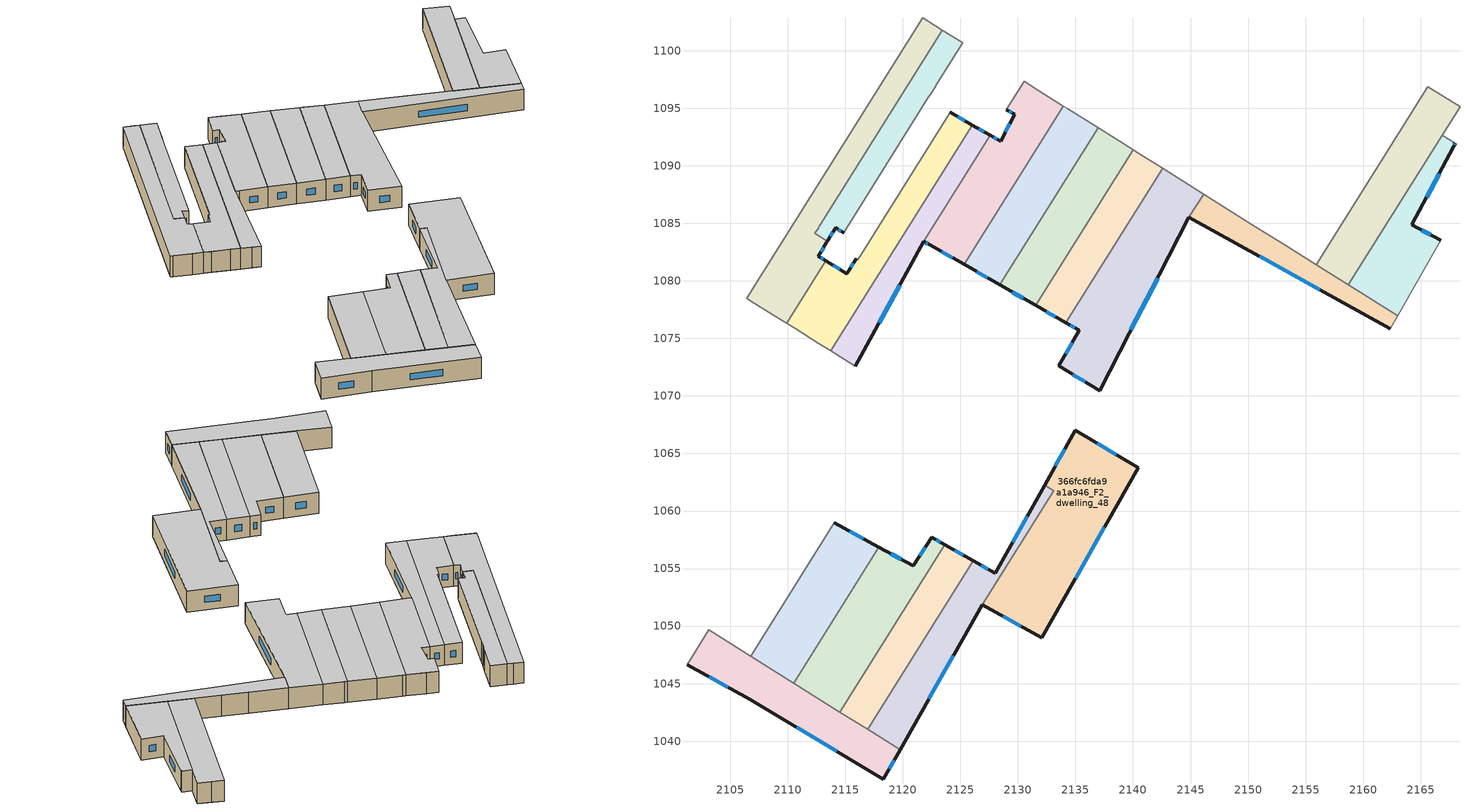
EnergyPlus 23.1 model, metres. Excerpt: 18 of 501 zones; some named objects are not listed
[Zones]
366fc6fda9a1a946_F2_dwelling_24
 floor to 366fc6fda9a1a946_F1_dwelling_24 (EU_floor_Construction): 2168.01,1091.97 2167.9,1091.76 2167.87,1091.71 2164.23,1084.88 2166.74,1083.54 2163.01,1076.96 2158.71,1079.65 2166.86,1092.64 z6
 wall outside (EU_wall_Construction): 2166.74,1083.54 2164.23,1084.88 2167.87,1091.71 2167.9,1091.76 2168.01,1091.97 z6:9
 wall to 366fc6fda9a1a946_F2_dwelling_12 (EU_wall_Construction): 2168.01,1091.97 2166.86,1092.64 z6:9
 wall adiabatic (EU_wall_Construction): 2163.01,1076.96 2166.74,1083.54 z6:9
 wall to 366fc6fda9a1a946_F2_dwelling_36 (EU_wall_Construction): 2158.71,1079.65 2163.01,1076.96 z6:9
 wall to 366fc6fda9a1a946_F2_dwelling_25 (EU_wall_Construction): 2166.86,1092.64 2158.71,1079.65 z6:9
 window (EU_Window_Construction): 2167.94,1091.83 2167.97,1091.9 / 2165.51,1087.27 2166.6,1089.31 / 2165.86,1084.01 2165.12,1084.41 z7.05:7.95
 ceiling to 366fc6fda9a1a946_F3_dwelling_24 (EU_floor_Construction): 2163.01,1076.96 2166.74,1083.54 2164.23,1084.88 2167.87,1091.71 2167.9,1091.76 2168.01,1091.97 2166.86,1092.64 2158.71,1079.65 z9
366fc6fda9a1a946_F2_dwelling_25
 floor to 366fc6fda9a1a946_F1_dwelling_25 (EU_floor_Construction): 2168.42,1095.12 2158.71,1079.65 2155.91,1081.41 2165.61,1096.88 z6
 wall to 366fc6fda9a1a946_F2_dwelling_26 (EU_wall_Construction): 2165.61,1096.88 2155.91,1081.41 z6:9
 wall to 366fc6fda9a1a946_F2_dwelling_12 (EU_wall_Construction): 2166.86,1092.64 2168.42,1095.12 2166.97,1096.03 z6:9
 wall to 366fc6fda9a1a946_F2_dwelling_36 (EU_wall_Construction): 2155.91,1081.41 2158.71,1079.65 z6:9
 wall to 366fc6fda9a1a946_F2_dwelling_13 (EU_wall_Construction): 2166.97,1096.03 2165.61,1096.88 z6:9
 ceiling to 366fc6fda9a1a946_F3_dwelling_25 (EU_floor_Construction): 2158.71,1079.65 2168.42,1095.12 2165.61,1096.88 2155.91,1081.41 z9
366fc6fda9a1a946_F2_dwelling_36
 floor to 366fc6fda9a1a946_F1_dwelling_36 (EU_floor_Construction): 2163.01,1076.96 2162.36,1075.83 2144.86,1085.53 2146.13,1087.54 z6
 wall outside (EU_wall_Construction): 2144.86,1085.53 2162.36,1075.83 z6:9
 wall to 366fc6fda9a1a946_F2_dwelling_37 (EU_wall_Construction): 2146.13,1087.54 2144.86,1085.53 z6:9
 wall adiabatic (EU_wall_Construction): 2162.36,1075.83 2163.01,1076.96 z6:9
 wall to 366fc6fda9a1a946_F2_dwelling_26 (EU_wall_Construction): 2155.9,1081.41 2153.1,1083.18 z6:9
 wall to 366fc6fda9a1a946_F2_dwelling_27 (EU_wall_Construction): 2153.1,1083.18 2150.29,1084.94 z6:9
 wall to 366fc6fda9a1a946_F2_dwelling_28 (EU_wall_Construction): 2150.29,1084.94 2146.13,1087.54 z6:9
 window (EU_Window_Construction): 2151,1082.12 2156.23,1079.23 z7.05:7.95
 ceiling to 366fc6fda9a1a946_F3_dwelling_36 (EU_floor_Construction): 2162.36,1075.83 2163.01,1076.96 2146.13,1087.54 2144.86,1085.53 z9
366fc6fda9a1a946_F2_dwelling_37
 floor to 366fc6fda9a1a946_F1_dwelling_37 (EU_floor_Construction): 2146.13,1087.54 2144.86,1085.53 2137.1,1070.47 2133.54,1072.61 2135.34,1075.69 2134.15,1076.36 2142.57,1089.78 z6
 wall outside (EU_wall_Construction): 2134.15,1076.36 2135.34,1075.69 2133.54,1072.61 2137.1,1070.47 2144.86,1085.53 z6:9
 wall to 366fc6fda9a1a946_F2_dwelling_38 (EU_wall_Construction): 2142.57,1089.78 2134.15,1076.36 z6:9
 wall to 366fc6fda9a1a946_F2_dwelling_29 (EU_wall_Construction): 2146.13,1087.54 2142.57,1089.78 z6:9
 window (EU_Window_Construction): 2134.7,1074.61 2134.17,1073.69 / 2134.57,1076.13 2134.92,1075.92 / 2139.83,1075.75 2142.14,1080.25 / 2134.79,1071.86 2135.85,1071.22 z7.05:7.95
 ceiling to 366fc6fda9a1a946_F3_dwelling_37 (EU_floor_Construction): 2137.1,1070.47 2144.86,1085.53 2146.13,1087.54 2142.57,1089.78 2134.15,1076.36 2135.34,1075.69 2133.54,1072.61 z9
366fc6fda9a1a946_F2_dwelling_38
 floor to 366fc6fda9a1a946_F1_dwelling_38 (EU_floor_Construction): 2142.57,1089.78 2134.15,1076.36 2131.55,1077.86 2140.02,1091.38 z6
 wall outside (EU_wall_Construction): 2131.55,1077.86 2134.15,1076.36 z6:9
 wall to 366fc6fda9a1a946_F2_dwelling_39 (EU_wall_Construction): 2140.02,1091.38 2131.55,1077.86 z6:9
 wall to 366fc6fda9a1a946_F2_dwelling_29 (EU_wall_Construction): 2142.57,1089.78 2140.33,1091.18 z6:9
 wall to 366fc6fda9a1a946_F2_dwelling_30 (EU_wall_Construction): 2140.33,1091.18 2140.02,1091.37 z6:9
 window (EU_Window_Construction): 2132.46,1077.33 2133.24,1076.89 z7.05:7.95
 ceiling to 366fc6fda9a1a946_F3_dwelling_38 (EU_floor_Construction): 2134.15,1076.36 2142.57,1089.78 2140.02,1091.38 2131.55,1077.86 z9
366fc6fda9a1a946_F2_dwelling_39
 floor to 366fc6fda9a1a946_F1_dwelling_39 (EU_floor_Construction): 2140.02,1091.38 2131.55,1077.86 2128.43,1079.65 2136.98,1093.29 z6
 wall outside (EU_wall_Construction): 2128.43,1079.65 2131.55,1077.86 z6:9
 wall to 366fc6fda9a1a946_F2_dwelling_40 (EU_wall_Construction): 2136.98,1093.29 2128.43,1079.65 z6:9
 wall to 366fc6fda9a1a946_F2_dwelling_30 (EU_wall_Construction): 2140.02,1091.37 2136.98,1093.29 z6:9
 window (EU_Window_Construction): 2129.52,1079.02 2130.45,1078.49 z7.05:7.95
 ceiling to 366fc6fda9a1a946_F3_dwelling_39 (EU_floor_Construction): 2131.55,1077.86 2140.02,1091.38 2136.98,1093.29 2128.43,1079.65 z9
366fc6fda9a1a946_F2_dwelling_40
 floor to 366fc6fda9a1a946_F1_dwelling_40 (EU_floor_Construction): 2136.98,1093.29 2128.43,1079.65 2125.33,1081.42 2133.96,1095.18 z6
 wall outside (EU_wall_Construction): 2125.33,1081.42 2128.43,1079.65 z6:9
 wall to 366fc6fda9a1a946_F2_dwelling_41 (EU_wall_Construction): 2133.96,1095.18 2125.33,1081.42 z6:9
 wall to 366fc6fda9a1a946_F2_dwelling_30 (EU_wall_Construction): 2136.98,1093.29 2134.34,1094.94 z6:9
 wall to 366fc6fda9a1a946_F2_dwelling_31 (EU_wall_Construction): 2134.34,1094.94 2133.96,1095.18 z6:9
 window (EU_Window_Construction): 2126.42,1080.8 2127.34,1080.27 z7.05:7.95
 ceiling to 366fc6fda9a1a946_F3_dwelling_40 (EU_floor_Construction): 2128.43,1079.65 2136.98,1093.29 2133.96,1095.18 2125.33,1081.42 z9
366fc6fda9a1a946_F2_dwelling_41
 floor to 366fc6fda9a1a946_F1_dwelling_41 (EU_floor_Construction): 2133.96,1095.18 2125.33,1081.42 2122.35,1083.14 2121.83,1083.44 2127.6,1092.64 2128.5,1092.13 2129.71,1094.5 2129,1094.87 2130.54,1097.33 z6
 wall outside (EU_wall_Construction): 2121.83,1083.44 2122.35,1083.14 2125.33,1081.42 / 2129,1094.87 2129.71,1094.5 2128.5,1092.13 2127.6,1092.64 z6:9
 wall to 366fc6fda9a1a946_F2_dwelling_42 (EU_wall_Construction): 2127.6,1092.64 2121.83,1083.44 z6:9
 wall to 366fc6fda9a1a946_F2_dwelling_33 (EU_wall_Construction): 2130.54,1097.33 2129,1094.87 z6:9
 wall to 366fc6fda9a1a946_F2_dwelling_31 (EU_wall_Construction): 2133.96,1095.18 2131.81,1096.53 z6:9
 wall to 366fc6fda9a1a946_F2_dwelling_32 (EU_wall_Construction): 2131.81,1096.53 2130.54,1097.33 z6:9
 window (EU_Window_Construction): 2122.01,1083.33 2122.16,1083.24 / 2128.18,1092.31 2127.91,1092.46 / 2129.28,1093.66 2128.92,1092.96 / 2129.25,1094.74 2129.46,1094.63 / 2123.39,1082.54 2124.28,1082.02 z7.05:7.95
 ceiling to 366fc6fda9a1a946_F3_dwelling_41 (EU_floor_Construction): 2125.33,1081.42 2133.96,1095.18 2130.54,1097.33 2129,1094.87 2129.71,1094.5 2128.5,1092.13 2127.6,1092.64 2121.83,1083.44 2122.35,1083.14 z9
366fc6fda9a1a946_F2_dwelling_42
 floor to 366fc6fda9a1a946_F1_dwelling_42 (EU_floor_Construction): 2127.6,1092.64 2121.83,1083.44 2115.88,1072.56 2113.72,1073.92 2126.03,1093.54 z6
 wall outside (EU_wall_Construction): 2115.88,1072.56 2121.83,1083.44 / 2127.6,1092.64 2126.03,1093.54 z6:9
 wall to 366fc6fda9a1a946_F2_dwelling_43 (EU_wall_Construction): 2126.03,1093.54 2113.72,1073.92 z6:9
 wall to 366fc6fda9a1a946_F2_dwelling_55 (EU_wall_Construction): 2113.72,1073.92 2114.9,1073.18 z6:9
 wall to 366fc6fda9a1a946_F2_dwelling_54 (EU_wall_Construction): 2114.9,1073.18 2115.88,1072.56 z6:9
 window (EU_Window_Construction): 2117.97,1076.38 2119.74,1079.62 / 2127.05,1092.95 2126.58,1093.22 z7.05:7.95
 ceiling to 366fc6fda9a1a946_F3_dwelling_42 (EU_floor_Construction): 2115.88,1072.56 2121.83,1083.44 2127.6,1092.64 2126.03,1093.54 2113.72,1073.92 z9
366fc6fda9a1a946_F2_dwelling_43
 floor to 366fc6fda9a1a946_F1_dwelling_43 (EU_floor_Construction): 2126.03,1093.54 2113.72,1073.92 2109.91,1076.31 2113.32,1081.74 2115.15,1080.63 2115.22,1080.75 2115.94,1081.93 2116.1,1081.84 2124.12,1094.63 z6
 wall outside (EU_wall_Construction): 2126.03,1093.54 2124.12,1094.63 / 2115.94,1081.93 2115.22,1080.75 2115.15,1080.63 2113.32,1081.74 z6:9
 wall to 366fc6fda9a1a946_F2_dwelling_44 (EU_wall_Construction): 2124.12,1094.63 2116.26,1082.09 2116.22,1082.03 2116.1,1081.84 2115.94,1081.93 z6:9
 wall to 366fc6fda9a1a946_F2_dwelling_46 (EU_wall_Construction): 2113.32,1081.74 2109.91,1076.31 z6:9
 wall to 366fc6fda9a1a946_F2_dwelling_56 (EU_wall_Construction): 2110.68,1075.83 2112.64,1074.6 z6:9
 wall to 366fc6fda9a1a946_F2_dwelling_55 (EU_wall_Construction): 2112.64,1074.6 2113.72,1073.92 z6:9
 wall to 366fc6fda9a1a946_F2_dwelling_57 (EU_wall_Construction): 2109.91,1076.31 2110.68,1075.83 z6:9
 window (EU_Window_Construction): 2125.36,1093.92 2124.79,1094.25 / 2114.51,1081.02 2113.96,1081.35 / 2115.69,1081.52 2115.48,1081.17 z7.05:7.95
 ceiling to 366fc6fda9a1a946_F3_dwelling_43 (EU_floor_Construction): 2113.72,1073.92 2126.03,1093.54 2124.12,1094.63 2116.1,1081.84 2115.94,1081.93 2115.22,1080.75 2115.15,1080.63 2113.32,1081.74 2109.91,1076.31 z9
366fc6fda9a1a946_F2_dwelling_45
 floor to 366fc6fda9a1a946_F1_dwelling_45 (EU_floor_Construction): 2125.2,1100.67 2122.86,1096.95 2122.84,1096.92 2114.85,1084.18 2114.16,1084.61 2113.45,1083.45 2112.36,1084.12 2112.68,1084.63 2112.74,1084.73 2112.83,1084.88 2123.43,1101.78 z6
 wall outside (EU_wall_Construction): 2113.45,1083.45 2114.16,1084.61 2114.85,1084.18 z6:9
 wall to 366fc6fda9a1a946_F2_dwelling_46 (EU_wall_Construction): 2123.43,1101.78 2112.83,1084.88 2112.74,1084.73 2112.68,1084.63 2112.36,1084.12 2113.45,1083.45 z6:9
 wall to 366fc6fda9a1a946_F2_dwelling_33 (EU_wall_Construction): 2123.43,1097.86 2125.2,1100.67 z6:9
 wall to 366fc6fda9a1a946_F2_dwelling_44 (EU_wall_Construction): 2114.85,1084.18 2122.23,1095.94 2122.37,1096.16 2122.84,1096.92 2122.86,1096.95 / 2122.87,1096.96 2123.43,1097.85 z6:9
 wall to 366fc6fda9a1a946_F2_dwelling_34 (EU_wall_Construction): 2125.2,1100.67 2123.43,1101.78 z6:9
 window (EU_Window_Construction): 2114.4,1084.46 2114.61,1084.33 / 2113.7,1083.86 2113.91,1084.2 z7.05:7.95
 ceiling to 366fc6fda9a1a946_F3_dwelling_45 (EU_floor_Construction): 2114.85,1084.18 2122.84,1096.92 2122.86,1096.95 2125.2,1100.67 2123.43,1101.78 2112.83,1084.88 2112.74,1084.73 2112.68,1084.63 2112.36,1084.12 2113.45,1083.45 2114.16,1084.61 z9
366fc6fda9a1a946_F2_dwelling_46
 floor to 366fc6fda9a1a946_F1_dwelling_46 (EU_floor_Construction): 2123.43,1101.78 2112.36,1084.12 2113.45,1083.45 2113.36,1083.3 2112.66,1082.15 2113.32,1081.74 2109.91,1076.31 2106.45,1078.48 2121.74,1102.85 z6
 wall outside (EU_wall_Construction): 2113.32,1081.74 2112.66,1082.15 2113.36,1083.3 2113.45,1083.45 z6:9
 wall to 366fc6fda9a1a946_F2_dwelling_47 (EU_wall_Construction): 2121.74,1102.85 2106.45,1078.48 z6:9
 wall to 366fc6fda9a1a946_F2_dwelling_58 (EU_wall_Construction): 2106.76,1078.29 2108.72,1077.06 z6:9
 wall to 366fc6fda9a1a946_F2_dwelling_35 (EU_wall_Construction): 2122.81,1102.17 2121.74,1102.85 z6:9
 wall to 366fc6fda9a1a946_F2_dwelling_57 (EU_wall_Construction): 2108.72,1077.06 2109.91,1076.31 z6:9
 wall to 366fc6fda9a1a946_F2_dwelling_59 (EU_wall_Construction): 2106.45,1078.48 2106.76,1078.29 z6:9
 wall to 366fc6fda9a1a946_F2_dwelling_34 (EU_wall_Construction): 2123.43,1101.78 2122.81,1102.17 z6:9
 window (EU_Window_Construction): 2112.9,1082.55 2113.11,1082.89 / 2113.09,1081.88 2112.89,1082 z7.05:7.95
 ceiling to 366fc6fda9a1a946_F3_dwelling_46 (EU_floor_Construction): 2113.32,1081.74 2112.66,1082.15 2113.36,1083.3 2113.45,1083.45 2112.36,1084.12 2123.43,1101.78 2121.74,1102.85 2106.45,1078.48 2109.91,1076.31 z9
366fc6fda9a1a946_F2_dwelling_48
 floor to 366fc6fda9a1a946_F1_dwelling_48 (EU_floor_Construction): 2140.47,1063.77 2132.06,1049 2126.91,1051.87 2133.11,1061.76 2132.33,1062.25 2134.98,1067.02 z6
 wall outside (EU_wall_Construction): 2126.91,1051.87 2132.06,1049 2140.47,1063.77 2134.98,1067.02 2132.33,1062.25 z6:9
 wall to 366fc6fda9a1a946_F2_dwelling_49 (EU_wall_Construction): 2132.33,1062.25 2133.11,1061.76 2126.91,1051.87 z6:9
 window (EU_Window_Construction): 2128.71,1050.86 2130.25,1050 / 2134.05,1065.34 2133.26,1063.92 / 2138.55,1064.91 2136.91,1065.88 / 2135.01,1054.18 2137.52,1058.59 z7.05:7.95
 ceiling to 366fc6fda9a1a946_F3_dwelling_48 (EU_floor_Construction): 2132.06,1049 2140.47,1063.77 2134.98,1067.02 2132.33,1062.25 2133.11,1061.76 2126.91,1051.87 z9
366fc6fda9a1a946_F2_dwelling_49
 floor to 366fc6fda9a1a946_F1_dwelling_49 (EU_floor_Construction): 2133.11,1061.76 2126.91,1051.87 2119.76,1039.25 2116.95,1041.01 2126.13,1055.66 2128.05,1054.58 2132.33,1062.25 z6
 wall outside (EU_wall_Construction): 2119.76,1039.25 2126.91,1051.87 / 2132.33,1062.25 2128.05,1054.58 2126.13,1055.66 z6:9
 wall to 366fc6fda9a1a946_F2_dwelling_50 (EU_wall_Construction): 2126.13,1055.66 2116.95,1041.01 z6:9
 wall to 366fc6fda9a1a946_F2_dwelling_60 (EU_wall_Construction): 2116.95,1041.01 2119.76,1039.25 z6:9
 window (EU_Window_Construction): 2122.26,1043.67 2124.4,1047.44 / 2127.37,1054.96 2126.8,1055.28 / 2130.83,1059.56 2129.55,1057.27 z7.05:7.95
 ceiling to 366fc6fda9a1a946_F3_dwelling_49 (EU_floor_Construction): 2119.76,1039.25 2126.91,1051.87 2133.11,1061.76 2132.33,1062.25 2128.05,1054.58 2126.13,1055.66 2116.95,1041.01 z9
366fc6fda9a1a946_F2_dwelling_50
 floor to 366fc6fda9a1a946_F1_dwelling_50 (EU_floor_Construction): 2126.13,1055.66 2116.95,1041.01 2114.54,1042.53 2123.65,1057.06 z6
 wall outside (EU_wall_Construction): 2126.13,1055.66 2123.65,1057.06 z6:9
 wall to 366fc6fda9a1a946_F2_dwelling_51 (EU_wall_Construction): 2123.65,1057.06 2114.54,1042.53 z6:9
 wall to 366fc6fda9a1a946_F2_dwelling_60 (EU_wall_Construction): 2114.54,1042.53 2116.95,1041.01 z6:9
 window (EU_Window_Construction): 2125.26,1056.15 2124.52,1056.57 z7.05:7.95
 ceiling to 366fc6fda9a1a946_F3_dwelling_50 (EU_floor_Construction): 2116.95,1041.01 2126.13,1055.66 2123.65,1057.06 2114.54,1042.53 z9
366fc6fda9a1a946_F2_dwelling_51
 floor to 366fc6fda9a1a946_F1_dwelling_51 (EU_floor_Construction): 2123.65,1057.06 2114.54,1042.53 2110.5,1045.05 2117.91,1056.86 2120.9,1055.23 2122.5,1057.72 z6
 wall outside (EU_wall_Construction): 2123.65,1057.06 2122.5,1057.72 2120.9,1055.23 2117.91,1056.86 z6:9
 wall to 366fc6fda9a1a946_F2_dwelling_52 (EU_wall_Construction): 2117.91,1056.86 2110.5,1045.05 z6:9
 wall to 366fc6fda9a1a946_F2_dwelling_60 (EU_wall_Construction): 2110.5,1045.05 2114.54,1042.53 z6:9
 window (EU_Window_Construction): 2119.85,1055.8 2118.96,1056.29 / 2121.94,1056.84 2121.46,1056.1 / 2123.25,1057.29 2122.9,1057.49 z7.05:7.95
 ceiling to 366fc6fda9a1a946_F3_dwelling_51 (EU_floor_Construction): 2114.54,1042.53 2123.65,1057.06 2122.5,1057.72 2120.9,1055.23 2117.91,1056.86 2110.5,1045.05 z9
366fc6fda9a1a946_F2_dwelling_52
 floor to 366fc6fda9a1a946_F1_dwelling_52 (EU_floor_Construction): 2117.91,1056.86 2110.5,1045.05 2106.79,1047.38 2114.05,1058.97 z6
 wall outside (EU_wall_Construction): 2117.91,1056.86 2114.05,1058.97 z6:9
 wall to 366fc6fda9a1a946_F2_dwelling_53 (EU_wall_Construction): 2114.05,1058.97 2106.79,1047.38 z6:9
 wall to 366fc6fda9a1a946_F2_dwelling_60 (EU_wall_Construction): 2106.79,1047.38 2110.5,1045.05 z6:9
 window (EU_Window_Construction): 2116.56,1057.6 2115.4,1058.23 z7.05:7.95
 ceiling to 366fc6fda9a1a946_F3_dwelling_52 (EU_floor_Construction): 2110.5,1045.05 2117.91,1056.86 2114.05,1058.97 2106.79,1047.38 z9
366fc6fda9a1a946_F2_dwelling_60
 floor to 366fc6fda9a1a946_F1_dwelling_60 (EU_floor_Construction): 2119.76,1039.25 2118.31,1036.71 2106.72,1043.63 2101.25,1046.64 2103.15,1049.67 z6
 wall outside (EU_wall_Construction): 2101.25,1046.64 2106.72,1043.63 2118.31,1036.71 2119.76,1039.25 z6:9
 wall to 366fc6fda9a1a946_F2_dwelling_61 (EU_wall_Construction): 2103.15,1049.67 2101.25,1046.64 z6:9
 wall to 366fc6fda9a1a946_F2_dwelling_53 (EU_wall_Construction): 2106.79,1047.39 2103.15,1049.67 z6:9
 window (EU_Window_Construction): 2103.16,1045.58 2104.8,1044.68 / 2118.82,1037.6 2119.25,1038.36 / 2110.78,1041.2 2114.25,1039.13 z7.05:7.95
 ceiling to 366fc6fda9a1a946_F3_dwelling_60 (EU_floor_Construction): 2118.31,1036.71 2119.76,1039.25 2103.15,1049.67 2101.25,1046.64 2106.72,1043.63 z9
[Building]
EU S2 Campaign: North Axis=0; Terrain=City; Solar Distribution=FullExterior
[Site:Location]
Bologna: Latitude=44.5; Longitude=11.25; Time Zone=1; Elevation=37
[SizingPeriod:WeatherFileDays]
AnnualSizingPeriod: Begin Month=1; Begin Day of Month=1; End Month=12; End Day of Month=31; Day of Week for Start Day=Monday; Use Weather File Daylight Saving Period=No; Use Weather File Rain and Snow Indicators=No
[MATERIAL]
EU_InternalMass_Material: Roughness=MediumRough; Thickness=0.1; Conductivity=1; Density=1800; Specific Heat=900; Thermal Absorptance=0.9; Solar Absorptance=0.7; Visible Absorptance=0.7
[MATERIAL:NOMASS] Roughness=MediumRough; Thermal Absorptance=0.9; Solar Absorptance=0.7; Visible Absorptance=0.7
Name | Thermal Resistance
EU_wall_NoMass | 0.890213
EU_floor_NoMass | 0.79516
[WINDOWMATERIAL:SIMPLEGLAZINGSYSTEM]
EU_Window_SimpleGlazing: UFactor=4.49146; Solar Heat Gain Coefficient=0.85; Visible Transmittance=0.85
[CONSTRUCTION]
EU_wall_Construction: EU_wall_NoMass
EU_floor_Construction: EU_floor_NoMass
EU_Window_Construction: EU_Window_SimpleGlazing
EU_InternalMass_Construction: EU_InternalMass_Material
[ZONE] Type=1; Multiplier=1; Ceiling Height=autocalculate; Floor Area=autocalculate; Part of Total Floor Area=Yes
Name | Volume
366fc6fda9a1a946_F2_dwelling_24 | 147.959
366fc6fda9a1a946_F2_dwelling_25 | 181.66
366fc6fda9a1a946_F2_dwelling_36 | 110.349
366fc6fda9a1a946_F2_dwelling_37 | 265.075
366fc6fda9a1a946_F2_dwelling_38 | 143.198
366fc6fda9a1a946_F2_dwelling_39 | 172.863
366fc6fda9a1a946_F2_dwelling_40 | 172.859
366fc6fda9a1a946_F2_dwelling_41 | 190.408
366fc6fda9a1a946_F2_dwelling_42 | 139.366
366fc6fda9a1a946_F2_dwelling_43 | 197.583
366fc6fda9a1a946_F2_dwelling_45 | 126.927
366fc6fda9a1a946_F2_dwelling_46 | 218.781
366fc6fda9a1a946_F2_dwelling_48 | 300.943
366fc6fda9a1a946_F2_dwelling_49 | 171.408
366fc6fda9a1a946_F2_dwelling_50 | 146.943
366fc6fda9a1a946_F2_dwelling_51 | 212.953
366fc6fda9a1a946_F2_dwelling_52 | 181.666
366fc6fda9a1a946_F2_dwelling_60 | 187.446
[INTERNALMASS] Construction=EU_InternalMass_Construction
Name | Zone or ZoneList | Surface Area
366fc6fda9a1a946_F2_dwelling_24_EU_InternalMass | 366fc6fda9a1a946_F2_dwelling_24 | 49.3206
366fc6fda9a1a946_F2_dwelling_25_EU_InternalMass | 366fc6fda9a1a946_F2_dwelling_25 | 60.553
366fc6fda9a1a946_F2_dwelling_36_EU_InternalMass | 366fc6fda9a1a946_F2_dwelling_36 | 36.783
366fc6fda9a1a946_F2_dwelling_37_EU_InternalMass | 366fc6fda9a1a946_F2_dwelling_37 | 88.3591
366fc6fda9a1a946_F2_dwelling_38_EU_InternalMass | 366fc6fda9a1a946_F2_dwelling_38 | 47.7329
366fc6fda9a1a946_F2_dwelling_39_EU_InternalMass | 366fc6fda9a1a946_F2_dwelling_39 | 57.6211
366fc6fda9a1a946_F2_dwelling_40_EU_InternalMass | 366fc6fda9a1a946_F2_dwelling_40 | 57.6196
366fc6fda9a1a946_F2_dwelling_41_EU_InternalMass | 366fc6fda9a1a946_F2_dwelling_41 | 63.4692
366fc6fda9a1a946_F2_dwelling_42_EU_InternalMass | 366fc6fda9a1a946_F2_dwelling_42 | 46.4546
366fc6fda9a1a946_F2_dwelling_43_EU_InternalMass | 366fc6fda9a1a946_F2_dwelling_43 | 65.86
366fc6fda9a1a946_F2_dwelling_45_EU_InternalMass | 366fc6fda9a1a946_F2_dwelling_45 | 42.3056
366fc6fda9a1a946_F2_dwelling_46_EU_InternalMass | 366fc6fda9a1a946_F2_dwelling_46 | 72.9262
366fc6fda9a1a946_F2_dwelling_48_EU_InternalMass | 366fc6fda9a1a946_F2_dwelling_48 | 100.316
366fc6fda9a1a946_F2_dwelling_49_EU_InternalMass | 366fc6fda9a1a946_F2_dwelling_49 | 57.1354
366fc6fda9a1a946_F2_dwelling_50_EU_InternalMass | 366fc6fda9a1a946_F2_dwelling_50 | 48.981
366fc6fda9a1a946_F2_dwelling_51_EU_InternalMass | 366fc6fda9a1a946_F2_dwelling_51 | 70.9843
366fc6fda9a1a946_F2_dwelling_52_EU_InternalMass | 366fc6fda9a1a946_F2_dwelling_52 | 60.5554
366fc6fda9a1a946_F2_dwelling_60_EU_InternalMass | 366fc6fda9a1a946_F2_dwelling_60 | 62.4819
[OTHEREQUIPMENT] Fuel Type=Electricity; Design Level Calculation Method=Watts/Area; Power per Zone Floor Area=1; Fraction Latent=0; Fraction Radiant=0; Fraction Lost=0; Carbon Dioxide Generation Rate=0; EndUse Subcategory=EU_Step8_InternalGains
Name | Zone or ZoneList or Space or SpaceList | Schedule
EU_Step8_InternalGain_366fc6fda9a1a946_F2_dwelling_24_f000 | 366fc6fda9a1a946_F2_dwelling_24 | EU_Step8_GainSchedule_366fc6fda9a1a946_F2_dwelling_24_f000
EU_Step8_InternalGain_366fc6fda9a1a946_F2_dwelling_25_f000 | 366fc6fda9a1a946_F2_dwelling_25 | EU_Step8_GainSchedule_366fc6fda9a1a946_F2_dwelling_25_f000
EU_Step8_InternalGain_366fc6fda9a1a946_F2_dwelling_36_f000 | 366fc6fda9a1a946_F2_dwelling_36 | EU_Step8_GainSchedule_366fc6fda9a1a946_F2_dwelling_36_f000
EU_Step8_InternalGain_366fc6fda9a1a946_F2_dwelling_37_f000 | 366fc6fda9a1a946_F2_dwelling_37 | EU_Step8_GainSchedule_366fc6fda9a1a946_F2_dwelling_37_f000
EU_Step8_InternalGain_366fc6fda9a1a946_F2_dwelling_38_f000 | 366fc6fda9a1a946_F2_dwelling_38 | EU_Step8_GainSchedule_366fc6fda9a1a946_F2_dwelling_38_f000
EU_Step8_InternalGain_366fc6fda9a1a946_F2_dwelling_39_f000 | 366fc6fda9a1a946_F2_dwelling_39 | EU_Step8_GainSchedule_366fc6fda9a1a946_F2_dwelling_39_f000
EU_Step8_InternalGain_366fc6fda9a1a946_F2_dwelling_40_f000 | 366fc6fda9a1a946_F2_dwelling_40 | EU_Step8_GainSchedule_366fc6fda9a1a946_F2_dwelling_40_f000
EU_Step8_InternalGain_366fc6fda9a1a946_F2_dwelling_41_f000 | 366fc6fda9a1a946_F2_dwelling_41 | EU_Step8_GainSchedule_366fc6fda9a1a946_F2_dwelling_41_f000
EU_Step8_InternalGain_366fc6fda9a1a946_F2_dwelling_42_f000 | 366fc6fda9a1a946_F2_dwelling_42 | EU_Step8_GainSchedule_366fc6fda9a1a946_F2_dwelling_42_f000
EU_Step8_InternalGain_366fc6fda9a1a946_F2_dwelling_43_f000 | 366fc6fda9a1a946_F2_dwelling_43 | EU_Step8_GainSchedule_366fc6fda9a1a946_F2_dwelling_43_f000
EU_Step8_InternalGain_366fc6fda9a1a946_F2_dwelling_45_f000 | 366fc6fda9a1a946_F2_dwelling_45 | EU_Step8_GainSchedule_366fc6fda9a1a946_F2_dwelling_45_f000
EU_Step8_InternalGain_366fc6fda9a1a946_F2_dwelling_46_f000 | 366fc6fda9a1a946_F2_dwelling_46 | EU_Step8_GainSchedule_366fc6fda9a1a946_F2_dwelling_46_f000
EU_Step8_InternalGain_366fc6fda9a1a946_F2_dwelling_48_f000 | 366fc6fda9a1a946_F2_dwelling_48 | EU_Step8_GainSchedule_366fc6fda9a1a946_F2_dwelling_48_f000
EU_Step8_InternalGain_366fc6fda9a1a946_F2_dwelling_49_f000 | 366fc6fda9a1a946_F2_dwelling_49 | EU_Step8_GainSchedule_366fc6fda9a1a946_F2_dwelling_49_f000
EU_Step8_InternalGain_366fc6fda9a1a946_F2_dwelling_50_f000 | 366fc6fda9a1a946_F2_dwelling_50 | EU_Step8_GainSchedule_366fc6fda9a1a946_F2_dwelling_50_f000
EU_Step8_InternalGain_366fc6fda9a1a946_F2_dwelling_51_f000 | 366fc6fda9a1a946_F2_dwelling_51 | EU_Step8_GainSchedule_366fc6fda9a1a946_F2_dwelling_51_f000
EU_Step8_InternalGain_366fc6fda9a1a946_F2_dwelling_52_f000 | 366fc6fda9a1a946_F2_dwelling_52 | EU_Step8_GainSchedule_366fc6fda9a1a946_F2_dwelling_52_f000
EU_Step8_InternalGain_366fc6fda9a1a946_F2_dwelling_60_f000 | 366fc6fda9a1a946_F2_dwelling_60 | EU_Step8_GainSchedule_366fc6fda9a1a946_F2_dwelling_60_f000
[ZONEVENTILATION:DESIGNFLOWRATE] Schedule=EU_AlwaysOn; Design Flow Rate Calculation Method=AirChanges/Hour; Air Changes per Hour=0.718634; Ventilation Type=Natural; Fan Pressure Rise=0; Fan Total Efficiency=1; Constant Term Coefficient=1; Temperature Term Coefficient=0; Velocity Term Coefficient=0; Velocity Squared Term Coefficient=0; Minimum Indoor Temperature=-100; Maximum Indoor Temperature=100; Delta Temperature=-100; Minimum Outdoor Temperature=-100; Maximum Outdoor Temperature=100; Maximum Wind Speed=40
Name | Zone or ZoneList or Space or SpaceList
EU_ConstantAir_366fc6fda9a1a946_F2_dwelling_24 | 366fc6fda9a1a946_F2_dwelling_24
EU_ConstantAir_366fc6fda9a1a946_F2_dwelling_25 | 366fc6fda9a1a946_F2_dwelling_25
EU_ConstantAir_366fc6fda9a1a946_F2_dwelling_36 | 366fc6fda9a1a946_F2_dwelling_36
EU_ConstantAir_366fc6fda9a1a946_F2_dwelling_37 | 366fc6fda9a1a946_F2_dwelling_37
EU_ConstantAir_366fc6fda9a1a946_F2_dwelling_38 | 366fc6fda9a1a946_F2_dwelling_38
EU_ConstantAir_366fc6fda9a1a946_F2_dwelling_39 | 366fc6fda9a1a946_F2_dwelling_39
EU_ConstantAir_366fc6fda9a1a946_F2_dwelling_40 | 366fc6fda9a1a946_F2_dwelling_40
EU_ConstantAir_366fc6fda9a1a946_F2_dwelling_41 | 366fc6fda9a1a946_F2_dwelling_41
EU_ConstantAir_366fc6fda9a1a946_F2_dwelling_42 | 366fc6fda9a1a946_F2_dwelling_42
EU_ConstantAir_366fc6fda9a1a946_F2_dwelling_43 | 366fc6fda9a1a946_F2_dwelling_43
EU_ConstantAir_366fc6fda9a1a946_F2_dwelling_45 | 366fc6fda9a1a946_F2_dwelling_45
EU_ConstantAir_366fc6fda9a1a946_F2_dwelling_46 | 366fc6fda9a1a946_F2_dwelling_46
EU_ConstantAir_366fc6fda9a1a946_F2_dwelling_48 | 366fc6fda9a1a946_F2_dwelling_48
EU_ConstantAir_366fc6fda9a1a946_F2_dwelling_49 | 366fc6fda9a1a946_F2_dwelling_49
EU_ConstantAir_366fc6fda9a1a946_F2_dwelling_50 | 366fc6fda9a1a946_F2_dwelling_50
EU_ConstantAir_366fc6fda9a1a946_F2_dwelling_51 | 366fc6fda9a1a946_F2_dwelling_51
EU_ConstantAir_366fc6fda9a1a946_F2_dwelling_52 | 366fc6fda9a1a946_F2_dwelling_52
EU_ConstantAir_366fc6fda9a1a946_F2_dwelling_60 | 366fc6fda9a1a946_F2_dwelling_60
[HVACTEMPLATE:ZONE:IDEALLOADSAIRSYSTEM] System Availability Schedule=EU_AlwaysOn; Maximum Heating Supply Air Temperature=50; Minimum Cooling Supply Air Temperature=13; Maximum Heating Supply Air Humidity Ratio=0.0156; Minimum Cooling Supply Air Humidity Ratio=0.0077; Heating Limit=NoLimit; Cooling Limit=NoLimit; Heating Availability Schedule=EU_AlwaysOn; Cooling Availability Schedule=EU_CoolingOff; Dehumidification Control Type=ConstantSensibleHeatRatio; Cooling Sensible Heat Ratio=0.7; Dehumidification Setpoint=60; Humidification Control Type=None; Humidification Setpoint=30; Outdoor Air Method=None; Outdoor Air Flow Rate per Person=0.00944; Outdoor Air Flow Rate per Zone Floor Area=0; Outdoor Air Flow Rate per Zone=0; Demand Controlled Ventilation Type=None; Outdoor Air Economizer Type=NoEconomizer; Heat Recovery Type=None; Sensible Heat Recovery Effectiveness=0.7; Latent Heat Recovery Effectiveness=0.65
Name | Template Thermostat
366fc6fda9a1a946_F2_dwelling_24 | EU_HeatOnly_366fc6fda9a1a946_F2_dwelling_24
366fc6fda9a1a946_F2_dwelling_25 | EU_HeatOnly_366fc6fda9a1a946_F2_dwelling_25
366fc6fda9a1a946_F2_dwelling_36 | EU_HeatOnly_366fc6fda9a1a946_F2_dwelling_36
366fc6fda9a1a946_F2_dwelling_37 | EU_HeatOnly_366fc6fda9a1a946_F2_dwelling_37
366fc6fda9a1a946_F2_dwelling_38 | EU_HeatOnly_366fc6fda9a1a946_F2_dwelling_38
366fc6fda9a1a946_F2_dwelling_39 | EU_HeatOnly_366fc6fda9a1a946_F2_dwelling_39
366fc6fda9a1a946_F2_dwelling_40 | EU_HeatOnly_366fc6fda9a1a946_F2_dwelling_40
366fc6fda9a1a946_F2_dwelling_41 | EU_HeatOnly_366fc6fda9a1a946_F2_dwelling_41
366fc6fda9a1a946_F2_dwelling_42 | EU_HeatOnly_366fc6fda9a1a946_F2_dwelling_42
366fc6fda9a1a946_F2_dwelling_43 | EU_HeatOnly_366fc6fda9a1a946_F2_dwelling_43
366fc6fda9a1a946_F2_dwelling_45 | EU_HeatOnly_366fc6fda9a1a946_F2_dwelling_45
366fc6fda9a1a946_F2_dwelling_46 | EU_HeatOnly_366fc6fda9a1a946_F2_dwelling_46
366fc6fda9a1a946_F2_dwelling_48 | EU_HeatOnly_366fc6fda9a1a946_F2_dwelling_48
366fc6fda9a1a946_F2_dwelling_49 | EU_HeatOnly_366fc6fda9a1a946_F2_dwelling_49
366fc6fda9a1a946_F2_dwelling_50 | EU_HeatOnly_366fc6fda9a1a946_F2_dwelling_50
366fc6fda9a1a946_F2_dwelling_51 | EU_HeatOnly_366fc6fda9a1a946_F2_dwelling_51
366fc6fda9a1a946_F2_dwelling_52 | EU_HeatOnly_366fc6fda9a1a946_F2_dwelling_52
366fc6fda9a1a946_F2_dwelling_60 | EU_HeatOnly_366fc6fda9a1a946_F2_dwelling_60
[SIZING:ZONE] Zone Cooling Design Supply Air Temperature Input Method=SupplyAirTemperature; Zone Cooling Design Supply Air Temperature=13; Zone Heating Design Supply Air Temperature Input Method=SupplyAirTemperature; Zone Heating Design Supply Air Temperature=50; Zone Cooling Design Supply Air Humidity Ratio=0.008; Zone Heating Design Supply Air Humidity Ratio=0.008; Cooling Design Air Flow Method=DesignDay; Cooling Design Air Flow Rate=0; Cooling Minimum Air Flow per Zone Floor Area=0.000762; Cooling Minimum Air Flow=0; Cooling Minimum Air Flow Fraction=0.2; Heating Design Air Flow Method=DesignDay; Heating Design Air Flow Rate=0; Heating Maximum Air Flow per Zone Floor Area=0.002032; Heating Maximum Air Flow=0.141576; Heating Maximum Air Flow Fraction=0.3; Account for Dedicated Outdoor Air System=No; Dedicated Outdoor Air System Control Strategy=NeutralSupplyAir; Dedicated Outdoor Air Low Setpoint Temperature for Design=autosize; Dedicated Outdoor Air High Setpoint Temperature for Design=autosize; Zone Load Sizing Method=Sensible Load Only No Latent Load; Zone Latent Cooling Design Supply Air Humidity Ratio Input Method=HumidityRatioDifference; Zone Cooling Design Supply Air Humidity Ratio Difference=0.005; Zone Latent Heating Design Supply Air Humidity Ratio Input Method=HumidityRatioDifference; Zone Humidification Design Supply Air Humidity Ratio Difference=0.005
366fc6fda9a1a946_F2_dwelling_24; 366fc6fda9a1a946_F2_dwelling_25; 366fc6fda9a1a946_F2_dwelling_36; 366fc6fda9a1a946_F2_dwelling_37; 366fc6fda9a1a946_F2_dwelling_38; 366fc6fda9a1a946_F2_dwelling_39; 366fc6fda9a1a946_F2_dwelling_40; 366fc6fda9a1a946_F2_dwelling_41; 366fc6fda9a1a946_F2_dwelling_42; 366fc6fda9a1a946_F2_dwelling_43; 366fc6fda9a1a946_F2_dwelling_45; 366fc6fda9a1a946_F2_dwelling_46; 366fc6fda9a1a946_F2_dwelling_48; 366fc6fda9a1a946_F2_dwelling_49; 366fc6fda9a1a946_F2_dwelling_50; 366fc6fda9a1a946_F2_dwelling_51; 366fc6fda9a1a946_F2_dwelling_52; 366fc6fda9a1a946_F2_dwelling_60
[SCHEDULE:CONSTANT]
Name | Hourly Value
EU_AlwaysOn | 1
EU_CoolingOff | 0
[SCHEDULE:FILE] Column Number=1; Rows to Skip at Top=0; Number of Hours of Data=8760; Column Separator=Comma; Interpolate to Timestep=No; Minutes per Item=60; Adjust Schedule for Daylight Savings=Yes
Name | File
EU_Step8_GainSchedule_366fc6fda9a1a946_F2_dwelling_24_f000 | ../../schedules/366fc6fda9a1a946/366fc6fda9a1a946_F2_dwelling_24_f000_gain.csv
EU_Step8_GainSchedule_366fc6fda9a1a946_F2_dwelling_25_f000 | ../../schedules/366fc6fda9a1a946/366fc6fda9a1a946_F2_dwelling_25_f000_gain.csv
EU_Step8_GainSchedule_366fc6fda9a1a946_F2_dwelling_36_f000 | ../../schedules/366fc6fda9a1a946/366fc6fda9a1a946_F2_dwelling_36_f000_gain.csv
EU_Step8_GainSchedule_366fc6fda9a1a946_F2_dwelling_37_f000 | ../../schedules/366fc6fda9a1a946/366fc6fda9a1a946_F2_dwelling_37_f000_gain.csv
EU_Step8_GainSchedule_366fc6fda9a1a946_F2_dwelling_38_f000 | ../../schedules/366fc6fda9a1a946/366fc6fda9a1a946_F2_dwelling_38_f000_gain.csv
EU_Step8_GainSchedule_366fc6fda9a1a946_F2_dwelling_39_f000 | ../../schedules/366fc6fda9a1a946/366fc6fda9a1a946_F2_dwelling_39_f000_gain.csv
EU_Step8_GainSchedule_366fc6fda9a1a946_F2_dwelling_40_f000 | ../../schedules/366fc6fda9a1a946/366fc6fda9a1a946_F2_dwelling_40_f000_gain.csv
EU_Step8_GainSchedule_366fc6fda9a1a946_F2_dwelling_41_f000 | ../../schedules/366fc6fda9a1a946/366fc6fda9a1a946_F2_dwelling_41_f000_gain.csv
EU_Step8_GainSchedule_366fc6fda9a1a946_F2_dwelling_42_f000 | ../../schedules/366fc6fda9a1a946/366fc6fda9a1a946_F2_dwelling_42_f000_gain.csv
EU_Step8_GainSchedule_366fc6fda9a1a946_F2_dwelling_43_f000 | ../../schedules/366fc6fda9a1a946/366fc6fda9a1a946_F2_dwelling_43_f000_gain.csv
EU_Step8_GainSchedule_366fc6fda9a1a946_F2_dwelling_45_f000 | ../../schedules/366fc6fda9a1a946/366fc6fda9a1a946_F2_dwelling_45_f000_gain.csv
EU_Step8_GainSchedule_366fc6fda9a1a946_F2_dwelling_46_f000 | ../../schedules/366fc6fda9a1a946/366fc6fda9a1a946_F2_dwelling_46_f000_gain.csv
EU_Step8_GainSchedule_366fc6fda9a1a946_F2_dwelling_48_f000 | ../../schedules/366fc6fda9a1a946/366fc6fda9a1a946_F2_dwelling_48_f000_gain.csv
EU_Step8_GainSchedule_366fc6fda9a1a946_F2_dwelling_49_f000 | ../../schedules/366fc6fda9a1a946/366fc6fda9a1a946_F2_dwelling_49_f000_gain.csv
EU_Step8_GainSchedule_366fc6fda9a1a946_F2_dwelling_50_f000 | ../../schedules/366fc6fda9a1a946/366fc6fda9a1a946_F2_dwelling_50_f000_gain.csv
EU_Step8_GainSchedule_366fc6fda9a1a946_F2_dwelling_51_f000 | ../../schedules/366fc6fda9a1a946/366fc6fda9a1a946_F2_dwelling_51_f000_gain.csv
EU_Step8_GainSchedule_366fc6fda9a1a946_F2_dwelling_52_f000 | ../../schedules/366fc6fda9a1a946/366fc6fda9a1a946_F2_dwelling_52_f000_gain.csv
EU_Step8_GainSchedule_366fc6fda9a1a946_F2_dwelling_60_f000 | ../../schedules/366fc6fda9a1a946/366fc6fda9a1a946_F2_dwelling_60_f000_gain.csv
